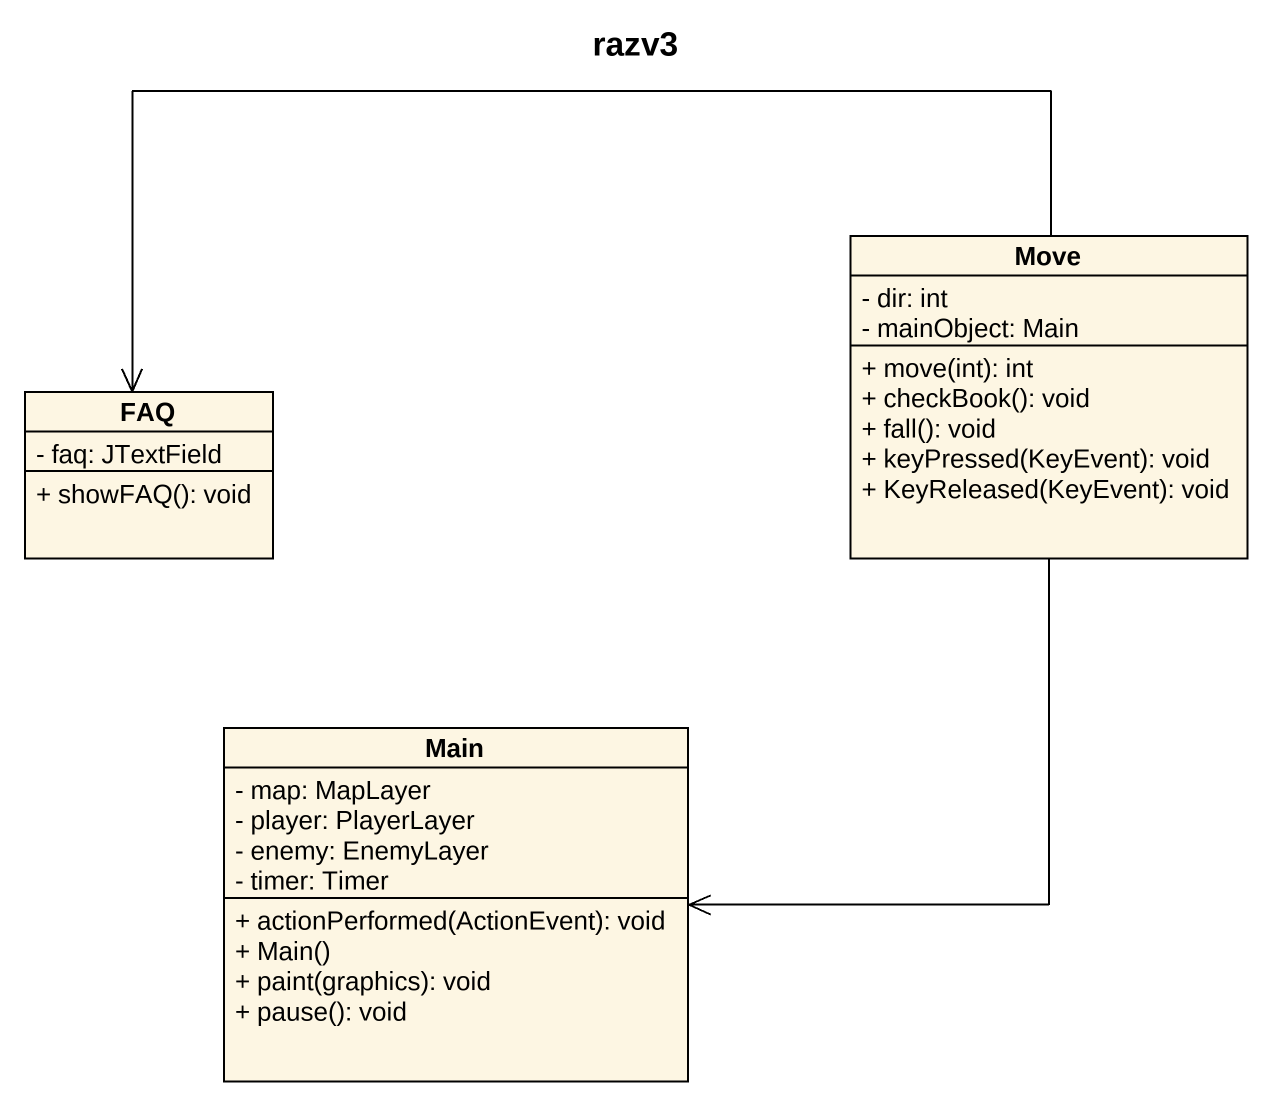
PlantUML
@startuml
title razv3
hide circle
hide empty members
skinparam classAttributeIconSize 0
class Move {
  - dir: int
  - mainObject: Main
  + move(int): int
  + checkBook(): void
  + fall(): void
  + keyPressed(KeyEvent): void
  + KeyReleased(KeyEvent): void
}
class FAQ {
  - faq: JTextField
  + showFAQ(): void
}
class Main {
  - map: MapLayer
  - player: PlayerLayer
  - enemy: EnemyLayer
  - timer: Timer
  + actionPerformed(ActionEvent): void
  + Main()
  + paint(graphics): void
  + pause(): void
}
Move -left-> FAQ
Move --> Main
@enduml
